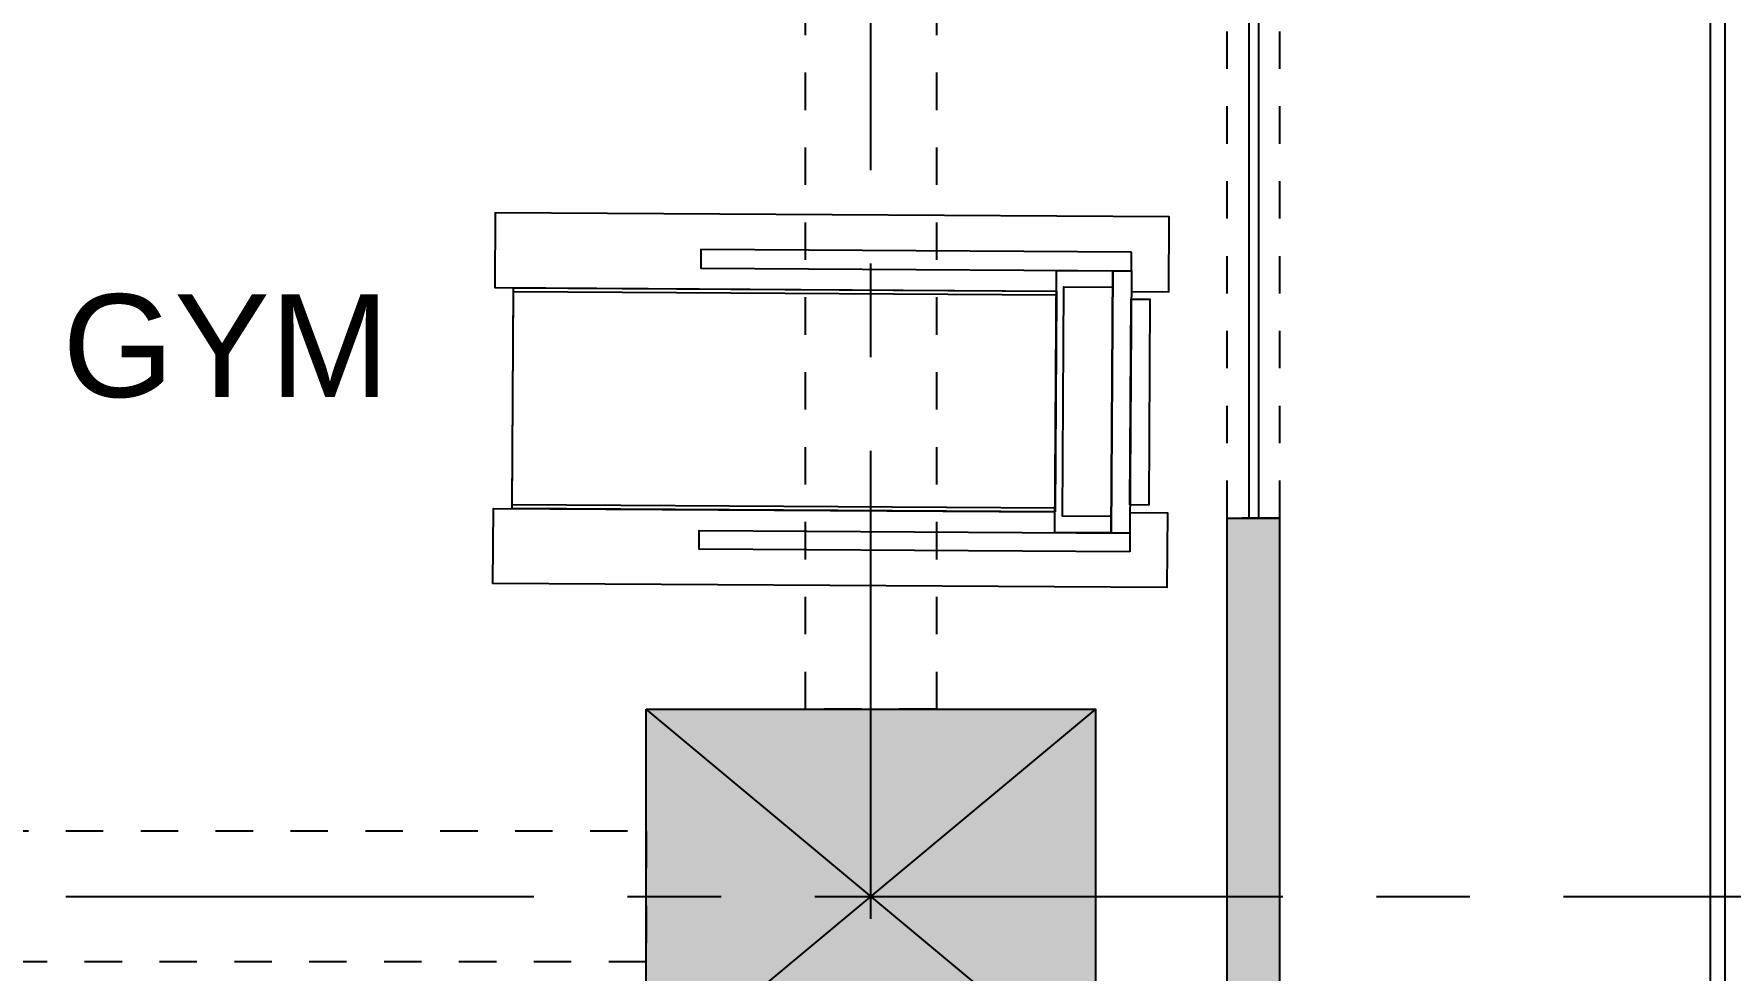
# Model space of a CAD drawing. Header units: metres. Extents: x -598 to 357, y -242 to 574.
# Drawn here: x -300.068 to -295.538, y 428.696 to 431.197 of the extents above; entities that cross this region are included whole.
import ezdxf

# ---------------------------------------------------------------- set-up
doc = ezdxf.new("R2010")
doc.units = ezdxf.units.M
for name, pattern in [('xref_Nivel PB$0$xref_Nivel PB$0$HIDDEN2', [0.1875, 0.125, -0.0625]), ('Zxref_Eje_Pb$0$HIDDEN2', [0.1875, 0.125, -0.0625]), ('Zxref_Eje_Pb$0$ZXREF-EJES NTECH$0$XREF-EJES$0$CENTERX2', [4, 2.5, -0.5, 0.5, -0.5])]:
    doc.linetypes.add(name, pattern=pattern)
doc.layers.add('Muro Mamspoteria', color=5, linetype='Continuous', lineweight=9)
for name, color, linetype in [('xref_Nivel PB$0$B-baranda', 2, 'Continuous'), ('xref_Nivel PB$0$D-dintel mamposteria', 1, 'Continuous'), ('xref_Nivel PB$0$H-hatch mamposteria', 8, 'Continuous'), ('xref_Nivel PB$0$M-muebles', 1, 'Continuous'), ('xref_Nivel PB$0$M-muro mamposteria', 5, 'Continuous'), ('xref_Nivel PB$0$T-texto', 2, 'Continuous'), ('xref_Nivel PB$0$V-vidrio', 1, 'Continuous'), ('xref_Nivel PB$0$Z-XREF', 7, 'Continuous'), ('Zxref_Eje_Pb$0$EJE-Columna', 4, 'Continuous'), ('Zxref_Eje_Pb$0$EJE-Linea', 8, 'Continuous'), ('Zxref_Eje_Pb$0$EJE-Viga', 8, 'Zxref_Eje_Pb$0$HIDDEN2')]:
    doc.layers.add(name, color=color, linetype=linetype)
doc.styles.add('xref_Nivel PB$0$xref_Nivel PB$0$TS', font='arial.ttf')

# ---------------------------------------------------------------- blocks, each defined once
blk = doc.blocks.new('Zxref_Eje_Pb$0$1.00x1.20')
at = {"layer": 'Zxref_Eje_Pb$0$EJE-Columna', "transparency": 33554559}
h = blk.add_hatch(color=8, dxfattribs=at)
h.dxf.hatch_style = 1
h.paths.add_polyline_path([(-0.6, 0.5), (0.6, 0.5), (0.6, -0.5), (-0.6, -0.5)])
at = {"layer": 'Defpoints'}
for points in [[(0.6, 0.5), (-0.6, -0.5)], [(0.6, -0.5), (-0.6, 0.5)]]:
    blk.add_lwpolyline(points, dxfattribs=at)
at = {"layer": 'Zxref_Eje_Pb$0$EJE-Columna'}
blk.add_lwpolyline([(-0.6, 0.5), (0.6, 0.5), (0.6, -0.5), (-0.6, -0.5)], close=True, dxfattribs=at)
blk = doc.blocks.new('Zxref_Eje_Pb')
at = {"layer": 'Zxref_Eje_Pb$0$EJE-Linea', "linetype": 'Zxref_Eje_Pb$0$ZXREF-EJES NTECH$0$XREF-EJES$0$CENTERX2', "ltscale": 0.5}
for points in [[(61.681, 7.5687), (61.681, 67.2287)], [(37.531, 31.6287), (73.531, 31.6287)]]:
    blk.add_lwpolyline(points, dxfattribs=at)
at = {"layer": 'Zxref_Eje_Pb$0$EJE-Viga', "ltscale": 0.75}
for points in [[(61.506, 39.8287), (61.856, 39.8287), (61.856, 32.1287), (61.506, 32.1287)], [(61.081, 31.8037), (61.081, 31.4537), (55.131, 31.4537), (55.131, 31.8037)]]:
    blk.add_lwpolyline(points, close=True, dxfattribs=at)
at = {"layer": 'Zxref_Eje_Pb$0$EJE-Columna'}
blk.add_blockref('Zxref_Eje_Pb$0$1.00x1.20', (61.681, 31.6287), dxfattribs=at)
blk = doc.blocks.new('xref_Nivel PB$0$APTOS_SPZ_MCH_N0 (PB) MUNI$0$A$C5D4E6600')
at = {"layer": 'xref_Nivel PB$0$M-muebles', "color": 8}
for points in [[(0.1, 0.79), (0, 0.79), (0, 0.99), (1.8, 0.99), (1.8, 0.79), (0.3, 0.79)], [(0.1, 0.2), (0, 0.2), (0, 0), (1.8, 0), (1.8, 0.2), (0.3, 0.2)]]:
    blk.add_lwpolyline(points, dxfattribs=at)
at = {"layer": 'xref_Nivel PB$0$M-muebles'}
for points in [[(0.1, 0.895), (1.25, 0.895), (1.25, 0.845), (0.1, 0.845)], [(0.1, 0.845), (0.15, 0.845), (0.15, 0.145), (0.1, 0.145)], [(0.15, 0.845), (0.3, 0.845), (0.3, 0.145), (0.15, 0.145)], [(0.15, 0.8012), (0.28, 0.8012), (0.28, 0.1888), (0.15, 0.1888)], [(0.3, 0.79), (1.75, 0.79), (1.75, 0.2), (0.3, 0.2)], [(0.3, 0.78), (1.75, 0.78), (1.75, 0.21), (0.3, 0.21)], [(0.1, 0.095), (1.25, 0.095), (1.25, 0.145), (0.1, 0.145)]]:
    blk.add_lwpolyline(points, close=True, dxfattribs=at)
at = {"layer": 'xref_Nivel PB$0$M-muebles', "color": 8}
blk.add_lwpolyline([(0.05, 0.77), (0.1, 0.77), (0.1, 0.22), (0.05, 0.22)], close=True, dxfattribs=at)
blk = doc.blocks.new('*U95')
at = {"layer": 'xref_Nivel PB$0$D-dintel mamposteria', "linetype": 'xref_Nivel PB$0$xref_Nivel PB$0$HIDDEN2', "ltscale": 0.5}
blk.add_lwpolyline([(0.14, 0), (0, 0), (0, 5.5), (0.14, 5.5)], close=True, dxfattribs=at)
blk = doc.blocks.new('*U100')
at = {"layer": 'xref_Nivel PB$0$H-hatch mamposteria', "transparency": 33554585}
h = blk.add_hatch(color=256, dxfattribs=at)
h.dxf.hatch_style = 1
h.paths.add_polyline_path([(2020.7, 0), (2020.7, 140), (0, 140), (0, 0)])
at = {"layer": 'xref_Nivel PB$0$M-muro mamposteria'}
blk.add_lwpolyline([(2020.7, 0), (0, 0), (0, 140), (2020.7, 140), (2020.7, 0)], dxfattribs=at)

msp = doc.modelspace()

# ---------------------------------------------------------------- block references
at = {"layer": 'xref_Nivel PB$0$Z-XREF'}
msp.add_blockref('Zxref_Eje_Pb', (-359.5136, 397.2645), dxfattribs=at)

# ---------------------------------------------------------------- next in the draw order: linework, layer by layer
at = {"layer": 'Muro Mamspoteria'}
msp.add_circle((-306.5394, 472.2405), 101.758, dxfattribs=at)
at = {"layer": 'xref_Nivel PB$0$B-baranda'}
msp.add_lwpolyline([(-295.591, 420.39), (-295.551, 420.39), (-295.551, 437.2932), (-295.591, 437.2932)], close=True, dxfattribs=at)
at = {"layer": 'xref_Nivel PB$0$V-vidrio'}
msp.add_lwpolyline([(-296.8227, 435.4035), (-296.7977, 435.4035), (-296.7977, 429.9035), (-296.8227, 429.9035)], close=True, dxfattribs=at)

# ---------------------------------------------------------------- next in the draw order: block references
at = {"layer": 'xref_Nivel PB$0$D-dintel mamposteria', "rotation": 180}
msp.add_blockref('*U95', (-296.741, 435.4035), dxfattribs=at)
at = {"layer": 'xref_Nivel PB$0$H-hatch mamposteria', "xscale": 0.001000000000000001, "yscale": 0.001000000000000001, "zscale": 0.001000000000000001, "rotation": 269.9999999999999}
msp.add_blockref('*U100', (-296.881, 429.9035), dxfattribs=at)
at = {"layer": 'xref_Nivel PB$0$M-muebles', "rotation": 179.6473243385885}
msp.add_blockref('xref_Nivel PB$0$APTOS_SPZ_MCH_N0 (PB) MUNI$0$A$C5D4E6600', (-297.0359, 430.7079), dxfattribs=at)

# ---------------------------------------------------------------- next in the draw order: texts
at = {"layer": 'xref_Nivel PB$0$T-texto', "style": 'xref_Nivel PB$0$xref_Nivel PB$0$TS'}
msp.add_text('GYM', height=0.27459, dxfattribs=at).set_placement((-299.9918, 430.2268))

doc.saveas('drawing.dxf')
